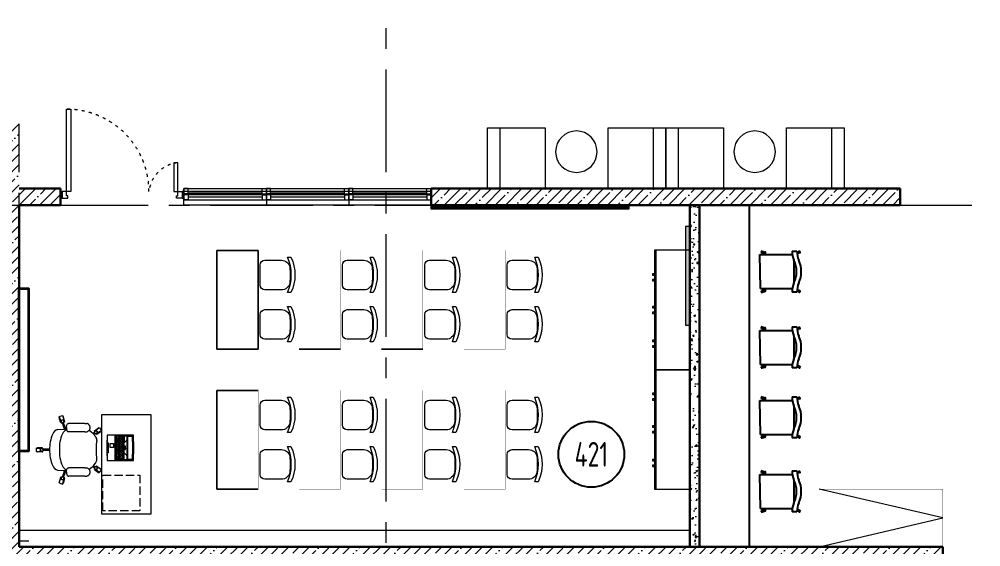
# Model space of a CAD drawing. Header units: millimetres. Extents: x -13407 to 93998, y -2611 to 109271.
# Drawn here: x 21120 to 32794, y 11640 to 18048 of the extents above; entities that cross this region are included whole.
import ezdxf
from ezdxf.enums import TextEntityAlignment as Align

# ---------------------------------------------------------------- set-up
doc = ezdxf.new("R2010")
doc.units = ezdxf.units.MM
for name, pattern in [('ACAD_ISO03W100', [30, 12, -18]), ('CENTER', [2, 1.25, -0.25, 0.25, -0.25]), ('ГОСТ 2.303 4', [7, 5, -2, 0])]:
    doc.linetypes.add(name, pattern=pattern)
for name, color, linetype, lineweight in [('АР_Витраж', 4, 'Continuous', 15), ('АР_Двери', 5, 'Continuous', 18), ('АР_Маркер экспликации', 239, 'Continuous', 13), ('АР_Номер помещения', 1, 'Continuous', 25), ('АР_Оси', 193, 'Continuous', 9), ('АР_Перегородки газоблок', 165, 'Continuous', 30), ('АР_Перегородки газоблок_Штрих', 165, 'Continuous', 5), ('АР_Подоконники', 163, 'Continuous', 9), ('АР_Помещения_площадь', 19, 'Continuous', 9), ('АР_Сущ Несущая стена', 202, 'Continuous', 30), ('АР_тонкая линия', 250, 'Continuous', 0), ('АР_Штриховка монолит', 250, 'Continuous', 9), ('ТХ_мебель передв', 250, 'Continuous', 13), ('ТХ_обор_комп принт', 30, 'Continuous', 13), ('ТХ_ОСНОВНОЙ', 103, 'Continuous', 25)]:
    doc.layers.add(name, color=color, linetype=linetype, lineweight=lineweight)
doc.layers.add('ТХ ОБОРУДОВАНИЕ', color=250, linetype='Continuous')
doc.layers.add('ТХ_подиум скрыть', color=7, linetype='Continuous')
doc.layers.get('ТХ_ОСНОВНОЙ').off()
doc.styles.add('ISOCPEUR', font='isocpeur.ttf', dxfattribs={"width": 0.7})
doc.styles.get("Standard").update_dxf_attribs({"font": 'arial.ttf'})
pattern_1 = [(45, (-951587.81, 109999.9), (-123.743687, 123.743687), []), (45, (-951464.07, 109999.9), (-123.743687, 123.743687), [218.75, -43.75, 0, -43.75])]

# ---------------------------------------------------------------- blocks, each defined once
blk = doc.blocks.new('Полуторная_на лестницу')
at = {"color": 253}
for points in [[(75, 80), (75, 1080), (125, 1080), (125, 80)], [(1375, 430), (1375, 80), (1425, 80), (1425, 430)]]:
    blk.add_lwpolyline(points, close=True, dxfattribs=at)
for points in [[(0, 0), (0, 80), (20, 80), (20, 0), (0, 0)], [(20, 80), (20, 0), (90, 0), (90, 30), (75, 30), (75, 80), (20, 80)], [(1480, 80), (1480, 0), (1410, 0), (1410, 30), (1425, 30), (1425, 80), (1480, 80)], [(1500, 0), (1500, 80), (1480, 80), (1480, 0), (1500, 0)]]:
    blk.add_lwpolyline(points, dxfattribs=at)
at = {"color": 253, "linetype": 'ACAD_ISO03W100', "ltscale": 3}
for centre, radius, start, end in [((75, 80), 1000, 0, 90), ((1465, 40), 392, 95.9075, 174.0925)]:
    blk.add_arc(centre, radius, start, end, dxfattribs=at)
blk = doc.blocks.new('витраж класс')
at = {"layer": 'ТХ ОБОРУДОВАНИЕ', "color": 253, "linetype": 'Continuous', "lineweight": 15}
for p, q in [((971279, -132904), (970279, -132904)), ((970279, -132930), (970279, -132904)), ((970279, -132930), (970279, -133004)), ((970329, -132930), (970279, -132930)), ((970279, -133004), (970279, -132930)), ((970329, -132930), (970329, -133004)), ((971229, -132930), (970329, -132930)), ((971229, -132930), (971279, -132930)), ((971229, -132930), (971229, -133004)), ((971279, -132930), (971279, -132904)), ((971279, -132930), (971279, -133004)), ((971279, -133004), (971279, -132930)), ((970329, -133004), (970279, -133004)), ((970279, -133004), (971279, -133004)), ((970329, -132967), (971229, -132967)), ((970329, -133004), (971229, -133004)), ((971229, -133004), (971279, -133004))]:
    blk.add_line(p, q, dxfattribs=at)
blk = doc.blocks.new('*U229')
at = {"layer": 'АР_Номер помещения', "color": 253}
blk.add_circle((-16530, -3403), 400, dxfattribs=at)
at = {"layer": 'АР_Номер помещения', "color": 253, "style": 'ISOCPEUR', "width": 0.7}
blk.add_attdef('НОМЕР_ПОМЕЩЕНИЯ', text='', height=300, dxfattribs=at).set_placement((-16530, -3403), align=Align.MIDDLE_CENTER)
at = {"layer": 'АР_Помещения_площадь', "color": 253, "lineweight": 30, "width": 0.7, "flags": 104}
blk.add_attdef('ИМЯ_ПОМЕЩЕНИЯ', text='', height=100, dxfattribs=at).set_placement((158, 1217), align=Align.MIDDLE_CENTER)
blk = doc.blocks.new('*U98')
at = {"color": 253, "linetype": 'ByBlock'}
for p, q in [((0, 0), (0, -74)), ((50, 0), (0, 0)), ((0, -74), (0, 0)), ((1000, 0), (0, 0)), ((50, -74), (0, -74)), ((0, -74), (1000, -74)), ((50, 0), (50, -74)), ((950, 0), (50, 0)), ((50, -37), (950, -37)), ((50, -74), (950, -74)), ((950, 0), (1000, 0)), ((950, 0), (950, -74)), ((950, -74), (1000, -74)), ((1000, 0), (1000, -74)), ((1000, -74), (1000, 0))]:
    blk.add_line(p, q, dxfattribs=at)
blk = doc.blocks.new('*U94')
at = {"color": 253, "linetype": 'ByBlock'}
for p, q in [((0, 0), (0, -74)), ((50, 0), (0, 0)), ((0, -74), (0, 0)), ((1000, 0), (0, 0)), ((50, -74), (0, -74)), ((0, -74), (1000, -74)), ((50, 0), (50, -74)), ((950, 0), (50, 0)), ((50, -37), (950, -37)), ((50, -74), (950, -74)), ((950, 0), (1000, 0)), ((950, 0), (950, -74)), ((950, -74), (1000, -74)), ((1000, 0), (1000, -74)), ((1000, -74), (1000, 0))]:
    blk.add_line(p, q, dxfattribs=at)
blk = doc.blocks.new('*U95')
at = {"color": 253, "linetype": 'ByBlock'}
for p, q in [((0, 0), (0, -74)), ((50, 0), (0, 0)), ((0, -74), (0, 0)), ((1000, 0), (0, 0)), ((50, -74), (0, -74)), ((0, -74), (1000, -74)), ((50, 0), (50, -74)), ((950, 0), (50, 0)), ((50, -37), (950, -37)), ((50, -74), (950, -74)), ((950, 0), (1000, 0)), ((950, 0), (950, -74)), ((950, -74), (1000, -74)), ((1000, 0), (1000, -74)), ((1000, -74), (1000, 0))]:
    blk.add_line(p, q, dxfattribs=at)
blk = doc.blocks.new('СК33 790х830')
at = {"color": 253}
for p, q in [((-25, 659), (-25, 719)), ((-20, 729), (20, 729)), ((-20, 729), (-20, 649)), ((20, 729), (20, 649)), ((25, 659), (25, 719)), ((-20, 649), (-16, 649)), ((-7, 568), (-7, 642)), ((-2, 649), (2, 649)), ((7, 568), (6, 642)), ((15, 649), (20, 649)), ((-249, 472), (-250, 402)), ((248, 472), (249, 380)), ((-403, 450), (-416, 412)), ((-416, 412), (-339, 388)), ((-350, 386), (-408, 405)), ((-403, 450), (-327, 426)), ((-335, 434), (-392, 452)), ((-338, 392), (-339, 388)), ((-333, 409), (-334, 405)), ((-250, 372), (-329, 399)), ((-327, 426), (-328, 422)), ((-250, 387), (-325, 410)), ((-312, 353), (-316, 349)), ((-306, 357), (-312, 353)), ((-298, 360), (-306, 357)), ((-290, 362), (-298, 360)), ((-290, 362), (-289, 362)), ((-280, 363), (-289, 362)), ((-280, 363), (-279, 363)), ((-270, 364), (-279, 363)), ((-270, 364), (-261, 363)), ((-261, 363), (-261, 363)), ((-261, 363), (-252, 362)), ((-252, 362), (-251, 362)), ((-251, 362), (-243, 360)), ((-250, 402), (-250, 398)), ((-250, 398), (-250, 380)), ((-250, 380), (-250, 370)), ((-250, 370), (-250, 362)), ((-243, 360), (-235, 357)), ((-235, 357), (-229, 353)), ((-229, 353), (-224, 349)), ((228, 353), (224, 349)), ((234, 357), (228, 353)), ((242, 360), (234, 357)), ((250, 362), (242, 360)), ((249, 387), (324, 410)), ((249, 372), (328, 399)), ((249, 380), (249, 370)), ((249, 370), (249, 362)), ((250, 362), (251, 362)), ((260, 363), (251, 362)), ((260, 363), (261, 363)), ((270, 364), (261, 363)), ((270, 364), (279, 363)), ((279, 363), (279, 363)), ((279, 363), (288, 362)), ((288, 362), (289, 362)), ((289, 362), (297, 360)), ((297, 360), (305, 357)), ((305, 357), (311, 353)), ((311, 353), (316, 349)), ((403, 450), (326, 426)), ((326, 426), (328, 422)), ((332, 409), (333, 405)), ((334, 434), (392, 452)), ((337, 392), (338, 388)), ((415, 412), (338, 388)), ((350, 386), (407, 405)), ((403, 450), (415, 412)), ((-319, 344), (-320, 340)), ((-320, 140), (-320, 340)), ((-316, 349), (-319, 344)), ((-224, 349), (-222, 344)), ((-222, 344), (-220, 340)), ((-221, 140), (-220, 340)), ((221, 344), (220, 340)), ((220, 140), (220, 340)), ((224, 349), (221, 344)), ((316, 349), (318, 344)), ((318, 344), (319, 340)), ((320, 140), (320, 340)), ((-320, 140), (-320, 131)), ((-320, 131), (-320, 123)), ((-320, 123), (-320, 115)), ((-221, 140), (-221, 131)), ((-221, 131), (-221, 123)), ((-221, 123), (-221, 115)), ((220, 140), (220, 131)), ((220, 131), (220, 123)), ((220, 123), (220, 115)), ((319, 140), (319, 131)), ((319, 131), (319, 123)), ((319, 123), (319, 115)), ((-319, 109), (-320, 115)), ((-318, 106), (-319, 109)), ((-315, 100), (-318, 106)), ((-311, 95), (-315, 100)), ((-305, 90), (-311, 95)), ((-303, 89), (-305, 90)), ((-296, 85), (-303, 89)), ((-293, 84), (-296, 85)), ((-290, 83), (-293, 84)), ((-284, 81), (-290, 83)), ((-281, 81), (-284, 81)), ((-278, 81), (-281, 81)), ((-274, 80), (-278, 81)), ((-277, -38), (-230, 27)), ((-240, 22), (-275, -27)), ((-270, 80), (-274, 80)), ((-267, 80), (-270, 80)), ((-263, 81), (-267, 80)), ((-260, 81), (-263, 81)), ((-257, 81), (-260, 81)), ((-257, 81), (-251, 83)), ((-248, 84), (-251, 83)), ((-245, 85), (-248, 84)), ((-245, 85), (-238, 89)), ((-245, -61), (-198, 4)), ((-236, 90), (-238, 89)), ((-237, 89), (-225, 73)), ((-236, 90), (-230, 95)), ((-230, 95), (-226, 100)), ((-230, 27), (-227, 25)), ((-226, 100), (-223, 106)), ((-225, 73), (-202, 42)), ((-222, 109), (-223, 106)), ((-222, 109), (-221, 115)), ((-221, 115), (-221, 115)), ((-216, 17), (-212, 14)), ((-202, 42), (-215, 25)), ((-192, 34), (-205, 17)), ((-202, 42), (-201, 40)), ((-201, 40), (-181, 26)), ((-201, 6), (-198, 4)), ((-181, 26), (-161, 10)), ((-161, 10), (-158, 8)), ((-158, 8), (-155, 7)), ((-155, 7), (-140, -1)), ((-56, 0), (56, 0)), ((55, 0), (99, -4)), ((155, 7), (139, -1)), ((155, 7), (158, 8)), ((158, 8), (160, 10)), ((174, 21), (160, 10)), ((180, 26), (174, 21)), ((200, 40), (180, 26)), ((187, 30), (196, 17)), ((192, 6), (189, 4)), ((236, -61), (189, 4)), ((197, 38), (206, 25)), ((200, 40), (201, 42)), ((217, 63), (201, 42)), ((207, 17), (204, 14)), ((225, 73), (217, 63)), ((221, 27), (218, 25)), ((220, 115), (220, 113)), ((221, 109), (220, 113)), ((222, 106), (221, 109)), ((268, -38), (221, 27)), ((225, 100), (222, 106)), ((229, 95), (225, 100)), ((237, 89), (225, 73)), ((235, 90), (229, 95)), ((231, 22), (267, -27)), ((237, 89), (235, 90)), ((244, 85), (237, 89)), ((247, 84), (244, 85)), ((250, 83), (247, 84)), ((256, 81), (250, 83)), ((259, 81), (256, 81)), ((262, 81), (259, 81)), ((266, 80), (262, 81)), ((270, 80), (266, 80)), ((273, 80), (270, 80)), ((277, 81), (273, 80)), ((280, 81), (277, 81)), ((283, 81), (280, 81)), ((283, 81), (289, 83)), ((292, 84), (289, 83)), ((295, 85), (292, 84)), ((295, 85), (302, 89)), ((304, 90), (302, 89)), ((304, 90), (310, 95)), ((310, 95), (314, 100)), ((314, 100), (317, 106)), ((318, 109), (317, 106)), ((318, 109), (319, 115)), ((319, 115), (319, 115)), ((-277, -38), (-245, -61)), ((-200, -7), (-235, -56)), ((-140, -1), (-125, -4)), ((-125, -4), (-110, -5)), ((-110, -5), (-99, -4)), ((-99, -4), (-55, 0)), ((111, -5), (99, -4)), ((111, -5), (125, -4)), ((125, -4), (139, -1)), ((191, -7), (226, -56)), ((268, -38), (236, -61))]:
    blk.add_line(p, q, dxfattribs=at)
for centre in [(0, 661), (-345, 411), (344, 411), (-221, 6), (212, 6)]:
    blk.add_circle(centre, 20, dxfattribs=at)
for centre, radius, start, end in [((-20, 719), 5, 90, 180), ((20, 719), 5, 0, 90), ((-20, 659), 5, 180, 270), ((0, 661), 17, 279.4623, 260.5377), ((20, 659), 5, 270, 0), ((-152, 436), 103, 113.6677, 159.763), ((-15, 128), 440, 88.0553, 113.9054), ((14, 128), 440, 66.0946, 91.9447), ((151, 436), 103, 20.237, 66.3323), ((-406, 409), 5, 162.3275, 252.3275), ((-394, 447), 5, 72.3275, 162.3275), ((-345, 411), 17, 351.7899, 332.8652), ((-349, 391), 5, 252.3275, 342.3275), ((-337, 429), 5, 342.3275, 72.3275), ((-152, 318), 103, 113.6677, 155.3986), ((-15, 10), 440, 88.0553, 113.9054), ((14, 10), 440, 66.0946, 91.9447), ((151, 318), 103, 24.6014, 66.3323), ((344, 411), 17, 207.1348, 188.2101), ((336, 429), 5, 107.6725, 197.6725), ((348, 391), 5, 197.6725, 287.6725), ((393, 447), 5, 17.6725, 107.6725), ((405, 409), 5, 287.6725, 17.6725), ((-236, 19), 5, 54, 144), ((-221, 6), 17, 63.4623, 44.5377), ((212, 6), 17, 135.4623, 116.5377), ((227, 19), 5, 36, 126), ((-271, -30), 5, 144, 234), ((-239, -53), 5, 234, 324), ((-204, -4), 5, 324, 54), ((195, -4), 5, 126, 216), ((230, -53), 5, 216, 306), ((263, -30), 5, 306, 36)]:
    blk.add_arc(centre, radius, start, end, dxfattribs=at)
blk = doc.blocks.new('laptop')
at = {"color": 253}
for p, q in [((-150, 325), (-155, 323)), ((-150, 325), (-155, 323)), ((-155, 323), (-155, 10)), ((-155, 323), (-155, 10)), ((-150, 313), (-155, 311)), ((155, 248), (-155, 248)), ((0, 326), (-150, 325)), ((0, 326), (-150, 325)), ((0, 314), (-150, 313)), ((-147, 210), (-147, 234)), ((-143, 309), (-140, 310)), ((-143, 254), (-143, 309)), ((-140, 253), (-143, 254)), ((-140, 310), (140, 310)), ((140, 253), (-140, 253)), ((-137, 244), (-96, 244)), ((-68, 219), (-92, 243)), ((-19, 242), (-21, 242)), ((-21, 242), (-21, 237)), ((-21, 237), (-19, 237)), ((-19, 237), (-19, 242)), ((-6, 242), (-8, 242)), ((-8, 242), (-8, 237)), ((-8, 237), (-6, 237)), ((-6, 237), (-6, 242)), ((150, 325), (0, 326)), ((150, 325), (0, 326)), ((150, 313), (0, 314)), ((8, 242), (6, 242)), ((6, 242), (6, 237)), ((6, 237), (8, 237)), ((8, 237), (8, 242)), ((21, 242), (19, 242)), ((19, 242), (19, 237)), ((19, 237), (21, 237)), ((21, 237), (21, 242)), ((68, 219), (92, 243)), ((96, 244), (137, 244)), ((140, 310), (143, 309)), ((143, 254), (140, 253)), ((143, 309), (143, 254)), ((147, 234), (147, 210)), ((155, 323), (150, 325)), ((155, 323), (150, 325)), ((155, 311), (150, 313)), ((155, 10), (155, 323)), ((155, 10), (155, 323)), ((-147, 210), (-147, 100)), ((147, 210), (-147, 210)), ((-147, 210), (-72, 210)), ((-130, 194), (-147, 194)), ((147, 192), (-147, 192)), ((147, 173), (-147, 173)), ((147, 155), (-147, 155)), ((147, 137), (-147, 137)), ((147, 118), (-147, 118)), ((-138, 192), (-138, 173)), ((-130, 210), (-130, 194)), ((-129, 173), (-129, 155)), ((-128, 210), (-128, 194)), ((76, 194), (-128, 194)), ((-123, 155), (-123, 137)), ((-123, 118), (-123, 100)), ((-119, 192), (-119, 173)), ((-114, 137), (-114, 118)), ((-111, 210), (-111, 194)), ((-110, 173), (-110, 155)), ((-103, 155), (-103, 137)), ((-99, 192), (-99, 173)), ((-98, 118), (-98, 100)), ((-94, 210), (-94, 194)), ((-94, 137), (-94, 118)), ((-90, 173), (-90, 155)), ((-84, 155), (-84, 137)), ((-80, 192), (-80, 173)), ((-77, 210), (-77, 194)), ((-75, 137), (-75, 118)), ((-74, 118), (-74, 100)), ((-71, 173), (-71, 155)), ((-64, 155), (-64, 137)), ((-60, 210), (-60, 194)), ((-60, 192), (-60, 173)), ((-55, 137), (-55, 118)), ((-55, 118), (-55, 100)), ((-51, 173), (-51, 155)), ((-45, 155), (-45, 137)), ((-43, 210), (-43, 194)), ((-41, 192), (-41, 173)), ((-36, 137), (-36, 118)), ((-32, 173), (-32, 155)), ((-26, 210), (-26, 194)), ((-25, 155), (-25, 137)), ((-21, 226), (-21, 220)), ((21, 226), (-21, 226)), ((-21, 220), (21, 220)), ((-21, 192), (-21, 173)), ((-16, 137), (-16, 118)), ((-12, 173), (-12, 155)), ((-9, 210), (-9, 194)), ((-6, 155), (-6, 137)), ((-2, 192), (-2, 173)), ((3, 137), (3, 118)), ((7, 173), (7, 155)), ((8, 210), (8, 194)), ((9, 118), (9, 100)), ((14, 155), (14, 137)), ((18, 192), (18, 173)), ((21, 220), (21, 226)), ((23, 137), (23, 118)), ((25, 210), (25, 194)), ((27, 173), (27, 155)), ((29, 118), (29, 100)), ((33, 155), (33, 137)), ((37, 192), (37, 173)), ((42, 210), (42, 194)), ((42, 137), (42, 118)), ((46, 173), (46, 155)), ((48, 118), (48, 100)), ((53, 155), (53, 137)), ((57, 192), (57, 173)), ((59, 210), (59, 194)), ((62, 137), (62, 118)), ((66, 173), (66, 155)), ((68, 118), (68, 100)), ((69, 210), (69, 211)), ((69, 210), (69, 211)), ((147, 210), (69, 210)), ((72, 155), (72, 137)), ((76, 210), (76, 194)), ((76, 192), (76, 173)), ((79, 210), (79, 194)), ((147, 194), (79, 194)), ((81, 137), (81, 118)), ((85, 173), (85, 155)), ((87, 118), (87, 100)), ((90, 118), (90, 100)), ((92, 155), (92, 137)), ((96, 210), (96, 194)), ((96, 192), (96, 173)), ((105, 173), (105, 155)), ((109, 137), (109, 100)), ((113, 210), (113, 194)), ((129, 192), (129, 100)), ((130, 210), (130, 194)), ((147, 210), (147, 100)), ((-155, 10), (-155, 8)), ((-155, 8), (-152, 5)), ((-152, 5), (-150, 5)), ((-150, 5), (0, 0)), ((147, 100), (-147, 100)), ((-59, 14), (-59, 1)), ((59, 14), (-59, 14)), ((-59, 1), (-59, 14)), ((-59, 14), (59, 14)), ((0, 0), (150, 5)), ((59, 1), (59, 14)), ((59, 14), (59, 1)), ((150, 5), (153, 6)), ((153, 6), (155, 8)), ((155, 8), (155, 10))]:
    blk.add_line(p, q, dxfattribs=at)
blk.add_lwpolyline([(-52, 79), (-4, 79), (-4, 39), (-52, 39)], close=True, dxfattribs=at)
for centre, radius, start, end in [((-137, 234), 10, 90, 180), ((-96, 239), 5, 45, 90), ((96, 239), 5, 90, 135), ((137, 234), 10, 0, 90), ((-72, 215), 5, 270, 45), ((72, 215), 5, 135, 236.1175), ((-150, 10), 5, 180, 266.4167), ((0, 2405), 2405, 266.4167, 273.5833), ((150, 10), 5, 273.5833, 0)]:
    blk.add_arc(centre, radius, start, end, dxfattribs=at)
blk = doc.blocks.new('стол учителя комп класс')
at = {"color": 253, "ltscale": 250.120383}
blk.add_lwpolyline([(0, 0), (1202, 0), (1202, 604), (0, 604)], close=True, dxfattribs=at)
at = {"color": 253, "linetype": 'ГОСТ 2.303 4', "ltscale": 20}
blk.add_lwpolyline([(37, 588), (471, 588), (471, 138), (37, 138)], close=True, dxfattribs=at)
at = {"color": 253}
blk.add_blockref('СК33 790х830', (778, 667), dxfattribs=at)
at = {"color": 253, "rotation": 180}
blk.add_blockref('laptop', (802, 540), dxfattribs=at)
blk = doc.blocks.new('У018')
at = {"layer": 'ТХ_мебель передв', "color": 253, "ltscale": 100, "const_width": 2}
blk.add_lwpolyline([(94750, 82280), (95250, 82280), (95250, 81080), (94750, 81080)], close=True, dxfattribs=at)
blk = doc.blocks.new('Стул парты')
at = {"color": 253}
for points in [[(-95, -360, -0.36493), (-180, -259), (-180, -58, -0.414078), (-122, 0), (122, 0, -0.414078), (180, -58), (180, -259, -0.36493), (95, -360, -0.041656)], [(-212, -334, 0.203875), (217, -334), (217, -374, -0.227009), (-212, -374)]]:
    blk.add_lwpolyline(points, format="xyb", close=True, dxfattribs=at)
blk = doc.blocks.new('тумба под доской')
at = {"color": 253}
for points in [[(-1451, -426), (0, -426), (0, 0), (-1451, 0)], [(-1165, -453), (-1149, -453), (-1149, -426), (-1165, -426)], [(-1096, -453), (-1080, -453), (-1080, -426), (-1096, -426)], [(-768, -453), (-752, -453), (-752, -426), (-768, -426)], [(-699, -453), (-683, -453), (-683, -426), (-699, -426)], [(-360, -453), (-344, -453), (-344, -426), (-360, -426)], [(-291, -453), (-275, -453), (-275, -426), (-291, -426)]]:
    blk.add_lwpolyline(points, close=True, dxfattribs=at)
blk.add_lwpolyline([(-1451, -410), (0, -410)], dxfattribs=at)
blk = doc.blocks.new('A$C3da1b1ea')
at = {"color": 253, "lineweight": 0}
blk.add_lwpolyline([(0, 0), (50, 0), (50, -1200), (0, -1200), (0, 0)], dxfattribs=at)
blk = doc.blocks.new('У016')
at = {"layer": 'ТХ_мебель передв', "color": 253, "lineweight": 0, "ltscale": 100, "transparency": 33554687}
for p, q in [((-49562.5, 37416.5), (-49212.5, 35916.5)), ((-49212.5, 35916.5), (-48862.5, 37416.5))]:
    blk.add_line(p, q, dxfattribs=at)
at = {"layer": 'ТХ_мебель передв', "color": 253, "lineweight": 0, "ltscale": 100, "transparency": 33554687, "const_width": 1}
blk.add_lwpolyline([(-49562.5, 37416.5), (-49562.5, 35916.5), (-48862.5, 35916.5), (-48862.5, 37416.5)], close=True, dxfattribs=at)
blk = doc.blocks.new('У103')
at = {"layer": 'ТХ_мебель передв', "color": 253, "lineweight": 0, "ltscale": 100, "transparency": 33554687}
for points in [[(358270, -106820), (358313, -107069), (358371, -107318), (358445, -107561), (358540, -107794), (358657, -108021), (358784, -108244), (358932, -108450), (359091, -108646), (359265, -108831), (359456, -109000), (359657, -109159), (359868, -109297), (360054, -109445), (360228, -109604), (360392, -109784), (360535, -109974), (360662, -110175), (360768, -110387), (360858, -110609), (360927, -110837), (360974, -111069), (361017, -111144), (361070, -111212), (361138, -111265), (361218, -111302), (361302, -111318), (361387, -111318), (361472, -111302), (361551, -111265), (361620, -111212), (361673, -111144), (361715, -111069), (361736, -110985), (361742, -110900), (361726, -110815), (361683, -110577), (361625, -110350), (361551, -110122), (361456, -109900), (361345, -109694), (361218, -109487), (361070, -109297), (360911, -109122), (360742, -108953), (360556, -108805), (360361, -108667), (360175, -108572), (360006, -108455), (359842, -108328), (359694, -108186), (359556, -108032), (359434, -107868), (359329, -107688), (359233, -107508), (359159, -107312), (359101, -107117), (359059, -106916), (359032, -106709), (359011, -106630), (358969, -106556), (358911, -106492), (358842, -106445), (358768, -106413), (358683, -106397), (358598, -106397), (358519, -106418), (358445, -106460), (358381, -106513), (358329, -106577), (358291, -106656), (358270, -106736)], [(358646, -106958), (358688, -107191), (358752, -107424), (358831, -107651), (358932, -107868), (359048, -108074), (359180, -108270), (359334, -108455), (359498, -108630), (359678, -108789), (359868, -108926), (360075, -109053), (360265, -109186), (360445, -109339), (360609, -109503), (360763, -109683), (360895, -109874), (361011, -110075), (361112, -110286), (361197, -110503), (361255, -110731), (361276, -110757), (361308, -110768), (361339, -110763), (361366, -110741), (361371, -110704), (361302, -110472), (361212, -110249), (361107, -110027), (360985, -109821), (360847, -109620), (360694, -109434), (360525, -109260), (360339, -109096), (360149, -108948), (359948, -108831), (359757, -108699), (359583, -108551), (359419, -108387), (359270, -108207), (359143, -108016), (359027, -107815), (358932, -107603), (358852, -107386), (358794, -107164), (358757, -106931), (358736, -106910), (358710, -106900), (358678, -106905), (358657, -106926)]]:
    blk.add_lwpolyline(points, close=True, dxfattribs=at)
for points in [[(358926, -108450), (359556, -108027)], [(360424, -109826), (361123, -109360)]]:
    blk.add_lwpolyline(points, dxfattribs=at)
blk = doc.blocks.new('У017')
at = {"layer": 'ТХ_мебель передв', "color": 253}
blk.add_lwpolyline([(252942, -218302), (253682, -218302), (253682, -219002), (252942, -219002)], close=True, dxfattribs=at)
blk.add_lwpolyline([(252942, -219002), (252942, -218852), (253682, -218852), (253682, -219002)], dxfattribs=at)
blk = doc.blocks.new('Стол низкий')
at = {"layer": 'ТХ_мебель передв', "color": 253}
blk.add_open_spline([(184400, -228430, 0), (184400, -228568, 0), (184288, -228679, 0), (184151, -228679, 0), (184013, -228679, 0), (183897, -228568, 0), (183897, -228430, 0), (183897, -228287, 0), (184013, -228176, 0), (184151, -228176, 0), (184288, -228176, 0), (184400, -228287, 0), (184400, -228430, 0)], degree=3, knots=[0, 0, 0, 0, 1, 1, 1, 2, 2, 2, 3, 3, 3, 4, 4, 4, 4], dxfattribs=at)

msp = doc.modelspace()

# ---------------------------------------------------------------- hatches: boundary and pattern name
at = {"layer": 'АР_Перегородки газоблок_Штрих', "ltscale": 100}
h = msp.add_hatch(dxfattribs=at)
h.set_pattern_fill('AR-CONC', color=253, scale=30)
h.set_pattern_definition([(50, (-195010.61, -55205.68), (215.17805, -18.82564), [22.5, -247.5]), (355, (-195010.61, -55205.68), (-41.6254, 225.65764), [18, -198]), (100.45144, (-194992.68, -55207.25), (173.55265, 206.832), [19.12206, -210.34263]), (46.1842, (-195010.61, -55145.68), (320.1724, -49.65578), [33.75, -371.25]), (96.63564, (-194983.93, -55149.82), (280.3986, 292.2356), [28.6831, -315.51413]), (351.18416, (-195010.6, -55145.68), (280.3986, 292.2356), [27, -297]), (21, (-194980.61, -55160.68), (179.07212, -120.78567), [22.5, -247.5]), (326, (-194980.61, -55160.68), (72.9946, 217.54501), [18, -198]), (71.45144, (-194965.7, -55170.75), (252.06671, 96.75935), [19.12206, -210.34263]), (37.5, (-195010.615, -55205.68), (3.647957, 99.868156), [0, -195.6, 0, -201, 0, -198.75]), (7.5, (-195010.61, -55205.68), (78.92086, 118.323514), [0, -114.6, 0, -191.1, 0, -75.75]), (327.5, (-195077.515, -55205.68), (160.14673, -6.766462), [0, -75, 0, -234, 0, -310.5]), (317.5, (-195107.51, -55205.68), (174.95585, 30.031495), [0, -97.5, 0, -155.4, 0, -220.5])])
h.paths.add_polyline_path([(29260.1, 15790), (29260, 11640), (29380, 11640), (29380.1, 15790)])
at = {"layer": 'АР_Штриховка монолит', "ltscale": 100}
h = msp.add_hatch(dxfattribs=at)
h.set_pattern_fill('ANSI35', color=253, scale=700)
h.set_pattern_definition(pattern_1)
h.paths.add_polyline_path([(21120, 11440), (21120, 11640), (21120, 15790), (21620, 15790), (21620, 15990), (21120, 15990), (21120, 16777.5), (20920, 16777.5), (20920, 6450), (20920, 6250), (21120, 6250)])
h = msp.add_hatch(dxfattribs=at)
h.set_pattern_fill('ANSI35', color=253, scale=700)
h.set_pattern_definition([(45, (-951482.81, 114349.9), (-123.743687, 123.743687), []), (45, (-951359.07, 114349.9), (-123.743687, 123.743687), [218.75, -43.75, 0, -43.75])])
h.paths.add_polyline_path([(31817, 15990), (26120, 15991.3), (26120, 15791.3), (31817, 15790)])
h = msp.add_hatch(dxfattribs=at)
h.set_pattern_fill('ANSI35', color=253, scale=700)
h.set_pattern_definition(pattern_1)
h.paths.add_polyline_path([(32333, 11640), (21120, 11640), (21120, 11440), (29687.4, 11440), (29687.4, 11040), (30089.6, 11040), (30089.6, 11440), (32333, 11440)])
at = {"layer": 'ТХ_мебель передв', "transparency": 33554508}
h = msp.add_hatch(color=253, dxfattribs=at)
h.dxf.hatch_style = 1
h.paths.add_polyline_path([(29260, 14331.2), (29207.1, 14331.2), (29207.1, 15531.2), (29260, 15531.2)])

# ---------------------------------------------------------------- linework, layer by layer
at = {"layer": 'АР_Оси', "color": 253, "linetype": 'CENTER', "ltscale": 1000}
for p, q in [((25575, -1811.3), (25575, 32496.2)), ((21120, -1811.3), (21120, 16777.5)), ((-12563.8, 15790), (71033.4, 15790))]:
    msp.add_line(p, q, dxfattribs=at)
at = {"layer": 'АР_Перегородки газоблок', "color": 253, "ltscale": 100}
for points in [[(29260, 11640), (29260, 15790)], [(29380, 15790), (29380, 11640)]]:
    msp.add_lwpolyline(points, dxfattribs=at)
at = {"layer": 'АР_Подоконники', "color": 253, "ltscale": 100}
msp.add_line((21120, 11840), (29260, 11840), dxfattribs=at)
at = {"layer": 'АР_Сущ Несущая стена', "color": 253, "ltscale": 100}
for p, q in [((21120, 15990), (21620, 15990)), ((21620, 15990), (21620, 15790)), ((26120, 15990), (31817, 15990)), ((26120, 15990), (26120, 15790)), ((31817, 15990), (31817, 15790)), ((21120, 15790), (21120, 11640)), ((21120, 15790), (21620, 15790)), ((26120, 15790), (31817, 15790)), ((21120, 11640), (32333, 11640)), ((32333, 11440), (32333, 11640))]:
    msp.add_line(p, q, dxfattribs=at)
at = {"layer": 'АР_тонкая линия', "color": 253, "ltscale": 100}
for points in [[(26120, 15790), (23120, 15790), (23120, 15916)], [(24120, 15916), (24120, 15790)], [(25120, 15916), (25120, 15790)]]:
    msp.add_lwpolyline(points, dxfattribs=at)
at = {"layer": 'ТХ_мебель передв', "color": 253}
for p, q in [((24019.8, 15240), (23519.8, 15240)), ((23519.8, 15240), (23519.8, 14640)), ((24019.8, 15240), (23519.8, 15240)), ((23519.8, 15240), (23519.8, 14640)), ((23519.8, 15240), (24019.8, 15240)), ((23519.8, 14640), (23519.8, 15240)), ((24019.8, 14640), (24019.8, 15240)), ((24019.8, 14640), (24019.8, 15240)), ((24019.8, 15240), (24019.8, 14640)), ((23519.8, 14640), (23519.8, 14040)), ((23519.8, 14640), (23519.8, 14040)), ((23519.8, 14040), (23519.8, 14640)), ((24019.8, 14040), (24019.8, 14640)), ((24019.8, 14040), (24019.8, 14640)), ((24019.8, 14640), (24019.8, 14040)), ((23519.8, 14040), (24019.8, 14040)), ((23519.8, 14040), (24019.8, 14040)), ((24019.8, 14040), (23519.8, 14040)), ((24519.8, 14040), (25019.8, 14040)), ((24519.8, 14040), (25019.8, 14040)), ((25019.8, 14040), (24519.8, 14040)), ((25519.8, 14040), (26019.8, 14040)), ((25519.8, 14040), (26019.8, 14040)), ((26019.8, 14040), (25519.8, 14040)), ((24019.8, 13540), (23519.8, 13540)), ((23519.8, 13540), (23519.8, 12940)), ((24019.8, 13540), (23519.8, 13540)), ((23519.8, 13540), (23519.8, 12940)), ((23519.8, 13540), (24019.8, 13540)), ((23519.8, 12940), (23519.8, 13540)), ((23519.8, 12940), (23519.8, 12340)), ((23519.8, 12340), (23519.8, 12940)), ((23519.8, 12340), (24019.8, 12340)), ((24019.8, 12340), (23519.8, 12340))]:
    msp.add_line(p, q, dxfattribs=at)
at = {"layer": 'ТХ_мебель передв', "color": 253, "ltscale": 100}
msp.add_line((21235, 11710), (21120, 11710), dxfattribs=at)
at = {"layer": 'ТХ_мебель передв', "color": 253, "const_width": 50}
for points in [[(27320, 15765), (26120, 15765)], [(28520, 15765), (27320, 15765)]]:
    msp.add_lwpolyline(points, dxfattribs=at)
at = {"layer": 'ТХ_мебель передв', "color": 253}
msp.add_lwpolyline([(29260, 15531.2), (29207.1, 15531.2), (29207.1, 14331.2), (29260, 14331.2)], close=True, dxfattribs=at)
at = {"layer": 'ТХ_обор_комп принт', "color": 253, "lineweight": 35}
msp.add_lwpolyline([(21120, 14777.3), (21231.3, 14777.3), (21231.3, 12802.6), (21120, 12802.6)], close=True, dxfattribs=at)
at = {"layer": 'ТХ_подиум скрыть', "color": 253}
for p, q in [((30112.5, 15188.1), (30504.1, 15188.1)), ((30117.8, 14775.4), (30112.5, 15188.1)), ((30133.7, 15214.6), (30165.4, 15204)), ((30139, 15230.5), (30176, 15219.9)), ((30504.1, 15230.5), (30562.3, 15230.5)), ((30588.8, 15225.2), (30562.3, 15214.6)), ((30594.1, 15209.3), (30562.3, 15198.7)), ((30525.3, 15119.3), (30525.3, 14844.2)), ((30117.8, 14775.4), (30504.1, 14775.4)), ((30133.7, 14748.9), (30165.4, 14759.5)), ((30139, 14733.1), (30176, 14743.6)), ((30562.3, 14733.1), (30504.1, 14733.1)), ((30594.1, 14748.9), (30562.3, 14764.8)), ((30588.8, 14733.1), (30562.3, 14743.6)), ((30112.5, 14267.6), (30504.1, 14267.6)), ((30117.8, 13854.9), (30112.5, 14267.6)), ((30133.7, 14294.1), (30165.4, 14283.5)), ((30139, 14310), (30176, 14299.4)), ((30504.1, 14310), (30562.3, 14310)), ((30588.8, 14304.7), (30562.3, 14294.1)), ((30594.1, 14288.8), (30562.3, 14278.2)), ((30525.3, 14198.8), (30525.3, 13923.7)), ((30117.8, 13854.9), (30504.1, 13854.9)), ((30133.7, 13828.4), (30165.4, 13839)), ((30139, 13812.6), (30176, 13823.1)), ((30562.3, 13812.6), (30504.1, 13812.6)), ((30594.1, 13828.4), (30562.3, 13844.3)), ((30588.8, 13812.6), (30562.3, 13823.1)), ((30133.7, 13444.1), (30165.4, 13433.5)), ((30139, 13460), (30176, 13449.4)), ((30504.1, 13460), (30562.3, 13460)), ((30588.8, 13454.7), (30562.3, 13444.1)), ((30594.1, 13438.8), (30562.3, 13428.2)), ((30112.5, 13417.6), (30504.1, 13417.6)), ((30117.8, 13004.9), (30112.5, 13417.6)), ((30525.3, 13348.8), (30525.3, 13073.7)), ((30117.8, 13004.9), (30504.1, 13004.9)), ((30133.7, 12978.4), (30165.4, 12989)), ((30139, 12962.6), (30176, 12973.1)), ((30562.3, 12962.6), (30504.1, 12962.6)), ((30594.1, 12978.4), (30562.3, 12994.3)), ((30588.8, 12962.6), (30562.3, 12973.1)), ((30112.5, 12519.1), (30504.1, 12519.1)), ((30117.8, 12106.4), (30112.5, 12519.1)), ((30133.7, 12545.6), (30165.4, 12535)), ((30139, 12561.4), (30176, 12550.9)), ((30504.1, 12561.4), (30562.3, 12561.4)), ((30588.8, 12556.2), (30562.3, 12545.6)), ((30594.1, 12540.3), (30562.3, 12529.7)), ((30525.3, 12450.3), (30525.3, 12175.2)), ((30117.8, 12106.4), (30504.1, 12106.4)), ((30133.7, 12079.9), (30165.4, 12090.5)), ((30139, 12064), (30176, 12074.6)), ((30562.3, 12064), (30504.1, 12064)), ((30594.1, 12079.9), (30562.3, 12095.8)), ((30588.8, 12064), (30562.3, 12074.6))]:
    msp.add_line(p, q, dxfattribs=at)
msp.add_lwpolyline([(29980, 11640), (29380, 11640), (29380, 15790), (29980, 15790)], close=True, dxfattribs=at)
for points in [[(30128.4, 15219.9), (30128.4, 15219.9), (30128.4, 15219.9), (30128.4, 15219.8), (30128.4, 15219.7), (30128.4, 15219.5), (30128.4, 15219.3), (30128.5, 15219.1), (30128.5, 15218.8), (30128.6, 15218.5), (30128.7, 15218.2), (30128.8, 15217.9), (30128.9, 15217.6), (30129.1, 15217.2), (30129.2, 15216.9), (30129.5, 15216.6), (30129.7, 15216.3), (30130, 15216), (30130.3, 15215.7), (30130.6, 15215.4), (30131, 15215.2), (30131.5, 15215), (30131.9, 15214.8), (30132.5, 15214.7), (30133.1, 15214.6), (30133.7, 15214.6), (30133.7, 15214.6)], [(30181.3, 15214.6), (30181.3, 15214.6), (30181.3, 15214.6), (30181.3, 15214.7), (30181.3, 15214.8), (30181.3, 15215), (30181.3, 15215.2), (30181.2, 15215.4), (30181.2, 15215.7), (30181.1, 15216), (30181, 15216.3), (30180.9, 15216.6), (30180.8, 15216.9), (30180.7, 15217.2), (30180.5, 15217.6), (30180.3, 15217.9), (30180, 15218.2), (30179.8, 15218.5), (30179.4, 15218.8), (30179.1, 15219.1), (30178.7, 15219.3), (30178.3, 15219.5), (30177.8, 15219.7), (30177.2, 15219.8), (30176.7, 15219.9), (30176, 15219.9), (30176, 15219.9)], [(30176, 14743.6), (30176, 14743.6), (30176.7, 14743.7), (30177.2, 14743.7), (30177.8, 14743.9), (30178.3, 14744), (30178.7, 14744.2), (30179.1, 14744.5), (30179.4, 14744.7), (30179.8, 14745), (30180, 14745.3), (30180.3, 14745.6), (30180.5, 14745.9), (30180.7, 14746.3), (30180.8, 14746.6), (30180.9, 14746.9), (30181, 14747.3), (30181.1, 14747.6), (30181.2, 14747.8), (30181.2, 14748.1), (30181.3, 14748.3), (30181.3, 14748.5), (30181.3, 14748.7), (30181.3, 14748.8), (30181.3, 14748.9), (30181.3, 14748.9), (30181.3, 14748.9)], [(30128.4, 14299.4), (30128.4, 14299.4), (30128.4, 14299.4), (30128.4, 14299.3), (30128.4, 14299.2), (30128.4, 14299), (30128.4, 14298.8), (30128.5, 14298.6), (30128.5, 14298.3), (30128.6, 14298), (30128.7, 14297.7), (30128.8, 14297.4), (30128.9, 14297.1), (30129.1, 14296.7), (30129.2, 14296.4), (30129.5, 14296.1), (30129.7, 14295.8), (30130, 14295.5), (30130.3, 14295.2), (30130.6, 14294.9), (30131, 14294.7), (30131.5, 14294.5), (30131.9, 14294.3), (30132.5, 14294.2), (30133.1, 14294.1), (30133.7, 14294.1), (30133.7, 14294.1)], [(30181.3, 14294.1), (30181.3, 14294.1), (30181.3, 14294.1), (30181.3, 14294.2), (30181.3, 14294.3), (30181.3, 14294.5), (30181.3, 14294.7), (30181.2, 14294.9), (30181.2, 14295.2), (30181.1, 14295.5), (30181, 14295.8), (30180.9, 14296.1), (30180.8, 14296.4), (30180.7, 14296.7), (30180.5, 14297.1), (30180.3, 14297.4), (30180, 14297.7), (30179.8, 14298), (30179.4, 14298.3), (30179.1, 14298.6), (30178.7, 14298.8), (30178.3, 14299), (30177.8, 14299.2), (30177.2, 14299.3), (30176.7, 14299.4), (30176, 14299.4), (30176, 14299.4)], [(30176, 13823.1), (30176, 13823.1), (30176.7, 13823.2), (30177.2, 13823.2), (30177.8, 13823.4), (30178.3, 13823.5), (30178.7, 13823.7), (30179.1, 13824), (30179.4, 13824.2), (30179.8, 13824.5), (30180, 13824.8), (30180.3, 13825.1), (30180.5, 13825.4), (30180.7, 13825.8), (30180.8, 13826.1), (30180.9, 13826.4), (30181, 13826.8), (30181.1, 13827.1), (30181.2, 13827.3), (30181.2, 13827.6), (30181.3, 13827.8), (30181.3, 13828), (30181.3, 13828.2), (30181.3, 13828.3), (30181.3, 13828.4), (30181.3, 13828.4), (30181.3, 13828.4)], [(30128.4, 13449.4), (30128.4, 13449.4), (30128.4, 13449.4), (30128.4, 13449.3), (30128.4, 13449.2), (30128.4, 13449), (30128.4, 13448.8), (30128.5, 13448.6), (30128.5, 13448.3), (30128.6, 13448), (30128.7, 13447.7), (30128.8, 13447.4), (30128.9, 13447.1), (30129.1, 13446.7), (30129.2, 13446.4), (30129.5, 13446.1), (30129.7, 13445.8), (30130, 13445.5), (30130.3, 13445.2), (30130.6, 13444.9), (30131, 13444.7), (30131.5, 13444.5), (30131.9, 13444.3), (30132.5, 13444.2), (30133.1, 13444.1), (30133.7, 13444.1), (30133.7, 13444.1)], [(30181.3, 13444.1), (30181.3, 13444.1), (30181.3, 13444.1), (30181.3, 13444.2), (30181.3, 13444.3), (30181.3, 13444.5), (30181.3, 13444.7), (30181.2, 13444.9), (30181.2, 13445.2), (30181.1, 13445.5), (30181, 13445.8), (30180.9, 13446.1), (30180.8, 13446.4), (30180.7, 13446.7), (30180.5, 13447.1), (30180.3, 13447.4), (30180, 13447.7), (30179.8, 13448), (30179.4, 13448.3), (30179.1, 13448.6), (30178.7, 13448.8), (30178.3, 13449), (30177.8, 13449.2), (30177.2, 13449.3), (30176.7, 13449.4), (30176, 13449.4), (30176, 13449.4)], [(30176, 12973.1), (30176, 12973.1), (30176.7, 12973.2), (30177.2, 12973.2), (30177.8, 12973.4), (30178.3, 12973.5), (30178.7, 12973.7), (30179.1, 12974), (30179.4, 12974.2), (30179.8, 12974.5), (30180, 12974.8), (30180.3, 12975.1), (30180.5, 12975.4), (30180.7, 12975.8), (30180.8, 12976.1), (30180.9, 12976.4), (30181, 12976.8), (30181.1, 12977.1), (30181.2, 12977.3), (30181.2, 12977.6), (30181.3, 12977.8), (30181.3, 12978), (30181.3, 12978.2), (30181.3, 12978.3), (30181.3, 12978.4), (30181.3, 12978.4), (30181.3, 12978.4)], [(30128.4, 12550.9), (30128.4, 12550.9), (30128.4, 12550.8), (30128.4, 12550.8), (30128.4, 12550.6), (30128.4, 12550.5), (30128.4, 12550.3), (30128.5, 12550), (30128.5, 12549.8), (30128.6, 12549.5), (30128.7, 12549.2), (30128.8, 12548.9), (30128.9, 12548.6), (30129.1, 12548.2), (30129.2, 12547.9), (30129.5, 12547.6), (30129.7, 12547.2), (30130, 12546.9), (30130.3, 12546.7), (30130.6, 12546.4), (30131, 12546.2), (30131.5, 12546), (30131.9, 12545.8), (30132.5, 12545.7), (30133.1, 12545.6), (30133.7, 12545.6), (30133.7, 12545.6)], [(30181.3, 12545.6), (30181.3, 12545.6), (30181.3, 12545.6), (30181.3, 12545.7), (30181.3, 12545.8), (30181.3, 12546), (30181.3, 12546.2), (30181.2, 12546.4), (30181.2, 12546.7), (30181.1, 12546.9), (30181, 12547.2), (30180.9, 12547.6), (30180.8, 12547.9), (30180.7, 12548.2), (30180.5, 12548.5), (30180.3, 12548.9), (30180, 12549.2), (30179.8, 12549.5), (30179.4, 12549.8), (30179.1, 12550), (30178.7, 12550.3), (30178.3, 12550.5), (30177.8, 12550.6), (30177.2, 12550.8), (30176.7, 12550.8), (30176, 12550.9), (30176, 12550.9)], [(30176, 12074.6), (30176, 12074.6), (30176.7, 12074.6), (30177.2, 12074.7), (30177.8, 12074.8), (30178.3, 12075), (30178.7, 12075.2), (30179.1, 12075.4), (30179.4, 12075.7), (30179.8, 12076), (30180, 12076.3), (30180.3, 12076.6), (30180.5, 12076.9), (30180.7, 12077.3), (30180.8, 12077.6), (30180.9, 12077.9), (30181, 12078.2), (30181.1, 12078.5), (30181.2, 12078.8), (30181.2, 12079.1), (30181.3, 12079.3), (30181.3, 12079.5), (30181.3, 12079.7), (30181.3, 12079.8), (30181.3, 12079.9), (30181.3, 12079.9), (30181.3, 12079.9)]]:
    msp.add_lwpolyline(points, dxfattribs=at)
for points in [[(30139, 15230.5), (30133.7, 15230.5), (30128.4, 15225.2), (30128.4, 15219.9)], [(30165.4, 15188.1), (30165.4, 15193.4), (30165.4, 15198.7), (30165.4, 15204)], [(30181.3, 15188.1), (30181.3, 15198.7), (30181.3, 15204), (30181.3, 15214.6)], [(30504.1, 15230.5), (30504.1, 15193.4), (30509.4, 15156.4), (30525.3, 15119.3)], [(30562.3, 15230.5), (30562.3, 15193.4), (30567.6, 15156.4), (30583.5, 15119.3)], [(30599.4, 15219.9), (30599.4, 15225.2), (30594.1, 15225.2), (30588.8, 15225.2)], [(30594.1, 15209.3), (30599.4, 15209.3), (30604.7, 15214.6), (30599.4, 15219.9)], [(30525.3, 14844.2), (30567.6, 14928.8), (30567.6, 15034.7), (30525.3, 15119.3)], [(30583.5, 14844.2), (30625.8, 14928.8), (30625.8, 15034.7), (30583.5, 15119.3)], [(30525.3, 14844.2), (30509.4, 14807.1), (30504.1, 14770.1), (30504.1, 14733.1)], [(30583.5, 14844.2), (30567.6, 14807.1), (30562.3, 14770.1), (30562.3, 14733.1)], [(30133.7, 14748.9), (30128.4, 14743.6), (30128.4, 14738.3), (30128.4, 14733.1)], [(30128.4, 14733.1), (30133.7, 14733.1), (30133.7, 14733.1), (30139, 14733.1)], [(30165.4, 14759.5), (30165.4, 14764.8), (30165.4, 14770.1), (30165.4, 14775.4)], [(30181.3, 14748.9), (30181.3, 14759.5), (30181.3, 14764.8), (30181.3, 14775.4)], [(30588.8, 14733.1), (30594.1, 14733.1), (30599.4, 14733.1), (30599.4, 14738.3)], [(30599.4, 14738.3), (30604.7, 14743.6), (30599.4, 14748.9), (30594.1, 14748.9)], [(30139, 14310), (30133.7, 14310), (30128.4, 14304.7), (30128.4, 14299.4)], [(30165.4, 14267.6), (30165.4, 14272.9), (30165.4, 14278.2), (30165.4, 14283.5)], [(30181.3, 14267.6), (30181.3, 14278.2), (30181.3, 14283.5), (30181.3, 14294.1)], [(30504.1, 14310), (30504.1, 14272.9), (30509.4, 14235.9), (30525.3, 14198.8)], [(30562.3, 14310), (30562.3, 14272.9), (30567.6, 14235.9), (30583.5, 14198.8)], [(30599.4, 14299.4), (30599.4, 14304.7), (30594.1, 14304.7), (30588.8, 14304.7)], [(30594.1, 14288.8), (30599.4, 14288.8), (30604.7, 14294.1), (30599.4, 14299.4)], [(30525.3, 13923.7), (30567.6, 14008.3), (30567.6, 14114.2), (30525.3, 14198.8)], [(30583.5, 13923.7), (30625.8, 14008.3), (30625.8, 14114.2), (30583.5, 14198.8)], [(30525.3, 13923.7), (30509.4, 13886.6), (30504.1, 13849.6), (30504.1, 13812.6)], [(30583.5, 13923.7), (30567.6, 13886.6), (30562.3, 13849.6), (30562.3, 13812.6)], [(30133.7, 13828.4), (30128.4, 13823.1), (30128.4, 13817.8), (30128.4, 13812.6)], [(30128.4, 13812.6), (30133.7, 13812.6), (30133.7, 13812.6), (30139, 13812.6)], [(30165.4, 13839), (30165.4, 13844.3), (30165.4, 13849.6), (30165.4, 13854.9)], [(30181.3, 13828.4), (30181.3, 13839), (30181.3, 13844.3), (30181.3, 13854.9)], [(30588.8, 13812.6), (30594.1, 13812.6), (30599.4, 13812.6), (30599.4, 13817.8)], [(30599.4, 13817.8), (30604.7, 13823.1), (30599.4, 13828.4), (30594.1, 13828.4)], [(30139, 13460), (30133.7, 13460), (30128.4, 13454.7), (30128.4, 13449.4)], [(30165.4, 13417.6), (30165.4, 13422.9), (30165.4, 13428.2), (30165.4, 13433.5)], [(30181.3, 13417.6), (30181.3, 13428.2), (30181.3, 13433.5), (30181.3, 13444.1)], [(30504.1, 13460), (30504.1, 13422.9), (30509.4, 13385.9), (30525.3, 13348.8)], [(30562.3, 13460), (30562.3, 13422.9), (30567.6, 13385.9), (30583.5, 13348.8)], [(30599.4, 13449.4), (30599.4, 13454.7), (30594.1, 13454.7), (30588.8, 13454.7)], [(30594.1, 13438.8), (30599.4, 13438.8), (30604.7, 13444.1), (30599.4, 13449.4)], [(30525.3, 13073.7), (30567.6, 13158.3), (30567.6, 13264.2), (30525.3, 13348.8)], [(30583.5, 13073.7), (30625.8, 13158.3), (30625.8, 13264.2), (30583.5, 13348.8)], [(30133.7, 12978.4), (30128.4, 12973.1), (30128.4, 12967.8), (30128.4, 12962.6)], [(30128.4, 12962.6), (30133.7, 12962.6), (30133.7, 12962.6), (30139, 12962.6)], [(30165.4, 12989), (30165.4, 12994.3), (30165.4, 12999.6), (30165.4, 13004.9)], [(30181.3, 12978.4), (30181.3, 12989), (30181.3, 12994.3), (30181.3, 13004.9)], [(30525.3, 13073.7), (30509.4, 13036.6), (30504.1, 12999.6), (30504.1, 12962.6)], [(30583.5, 13073.7), (30567.6, 13036.6), (30562.3, 12999.6), (30562.3, 12962.6)], [(30588.8, 12962.6), (30594.1, 12962.6), (30599.4, 12962.6), (30599.4, 12967.8)], [(30599.4, 12967.8), (30604.7, 12973.1), (30599.4, 12978.4), (30594.1, 12978.4)], [(30139, 12561.4), (30133.7, 12561.4), (30128.4, 12556.2), (30128.4, 12550.9)], [(30165.4, 12519.1), (30165.4, 12524.4), (30165.4, 12529.7), (30165.4, 12535)], [(30181.3, 12519.1), (30181.3, 12529.7), (30181.3, 12535), (30181.3, 12545.6)], [(30504.1, 12561.4), (30504.1, 12524.4), (30509.4, 12487.4), (30525.3, 12450.3)], [(30562.3, 12561.4), (30562.3, 12524.4), (30567.6, 12487.4), (30583.5, 12450.3)], [(30599.4, 12550.9), (30599.4, 12556.2), (30594.1, 12556.2), (30588.8, 12556.2)], [(30594.1, 12540.3), (30599.4, 12540.3), (30604.7, 12545.6), (30599.4, 12550.9)], [(30525.3, 12175.2), (30567.6, 12259.8), (30567.6, 12365.7), (30525.3, 12450.3)], [(30583.5, 12175.2), (30625.8, 12259.8), (30625.8, 12365.7), (30583.5, 12450.3)], [(30525.3, 12175.2), (30509.4, 12138.1), (30504.1, 12101.1), (30504.1, 12064)], [(30583.5, 12175.2), (30567.6, 12138.1), (30562.3, 12101.1), (30562.3, 12064)], [(30133.7, 12079.9), (30128.4, 12074.6), (30128.4, 12069.3), (30128.4, 12064)], [(30128.4, 12064), (30133.7, 12064), (30133.7, 12064), (30139, 12064)], [(30165.4, 12090.5), (30165.4, 12095.8), (30165.4, 12101.1), (30165.4, 12106.4)], [(30181.3, 12079.9), (30181.3, 12090.5), (30181.3, 12095.8), (30181.3, 12106.4)], [(30588.8, 12064), (30594.1, 12064), (30599.4, 12064), (30599.4, 12069.3)], [(30599.4, 12069.3), (30604.7, 12074.6), (30599.4, 12079.9), (30594.1, 12079.9)]]:
    msp.add_open_spline(points, degree=3, dxfattribs=at)

# ---------------------------------------------------------------- block references
at = {"layer": 'АР_Витраж', "color": 253, "ltscale": 100, "xscale": -1, "rotation": 180.0001519656341}
for name, p in [('*U98', (23120, 15916)), ('*U94', (24120, 15916)), ('*U95', (25120, 15916))]:
    msp.add_blockref(name, p, dxfattribs=at)
at = {"layer": 'АР_Двери', "color": 253}
msp.add_blockref('Полуторная_на лестницу', (21620, 15874.3), dxfattribs=at)
at = {"layer": 'АР_Маркер экспликации', "color": 253}
ref = msp.add_blockref('*U229', (44596, 16166.1), dxfattribs=at)
ref.add_attrib('НОМЕР_ПОМЕЩЕНИЯ', '421', dxfattribs={"layer": 'АР_Номер помещения', "color": 253, "height": 300, "style": 'ISOCPEUR', "width": 0.7}).set_placement((28065.9, 12763.3), align=Align.MIDDLE_CENTER)
at = {"layer": 'ТХ ОБОРУДОВАНИЕ', "color": 253}
for p in [(-947158.9, 148858.5), (-947158.9, 148858.5), (-947158.9, 148858.5), (-947158.9, 148858.4), (-946158.9, 148858.5), (-946158.9, 148858.5), (-946158.9, 148858.5), (-946158.9, 148858.4), (-945158.9, 148858.5), (-945158.9, 148858.5), (-945158.9, 148858.5), (-945158.9, 148858.4)]:
    msp.add_blockref('витраж класс', p, dxfattribs=at)
at = {"layer": 'ТХ_мебель передв', "color": 253, "lineweight": 0, "rotation": 90}
for p in [(26120, 15740), (27320, 15740)]:
    msp.add_blockref('A$C3da1b1ea', p, dxfattribs=at)
at = {"layer": 'ТХ_мебель передв', "color": 253}
for name, p, rotation in [('У018', (118769.9, 96320.2), 180), ('У018', (119769.9, 96320.2), 180), ('У018', (120769.9, 96320.2), 180), ('У018', (121769.9, 96320.2), 180), ('тумба под доской', (29260, 13790.6), 270), ('Стул парты', (24044.8, 14940), 89.99999999999999), ('Стул парты', (25044.8, 14940), 89.99999999999999), ('Стул парты', (26044.8, 14940), 89.99999999999999), ('Стул парты', (27044.8, 14940), 89.99999999999999), ('Стул парты', (24044.8, 14340), 89.99999999999999), ('Стул парты', (25044.8, 14340), 89.99999999999999), ('Стул парты', (26044.8, 14340), 89.99999999999999), ('Стул парты', (27044.8, 14340), 89.99999999999999), ('тумба под доской', (29260, 12340), 270), ('У018', (118769.9, 94620.2), 180), ('Стул парты', (24044.8, 13240), 89.99999999999999), ('У018', (119769.9, 94620.2), 180), ('Стул парты', (25044.8, 13240), 89.99999999999999), ('У018', (120769.9, 94620.2), 180), ('Стул парты', (26044.8, 13240), 89.99999999999999), ('У018', (121769.9, 94620.2), 180), ('Стул парты', (27044.8, 13240), 89.99999999999999), ('Стул парты', (24044.8, 12640), 89.99999999999999), ('Стул парты', (25044.8, 12640), 89.99999999999999), ('Стул парты', (26044.8, 12640), 89.99999999999999), ('Стул парты', (27044.8, 12640), 89.99999999999999), ('У016', (68249.5, 61202.5), 90)]:
    msp.add_blockref(name, p, dxfattribs=dict(at, rotation=rotation))
at = {"layer": 'ТХ_мебель передв', "color": 253, "ltscale": 250.120383, "rotation": 90}
msp.add_blockref('стол учителя комп класс', (22723.8, 12040), dxfattribs=at)
at = {"layer": 'ТХ_ОСНОВНОЙ', "color": 253}
for name, p, rotation in [('У017', (245805.3, 269671.7), 270), ('У017', (-190033.3, -236951.7), 90), ('У017', (247970.3, 269671.7), 270), ('У017', (-187868.3, -236951.7), 90), ('У103', (-258639.8, -226183.5), 55.66226956755767)]:
    msp.add_blockref(name, p, dxfattribs=dict(at, rotation=rotation))
for p in [(-156265.2, 244866.1, 0), (-154100.2, 244866.1, 0)]:
    msp.add_blockref('Стол низкий', p, dxfattribs=at)

doc.saveas('drawing.dxf')
